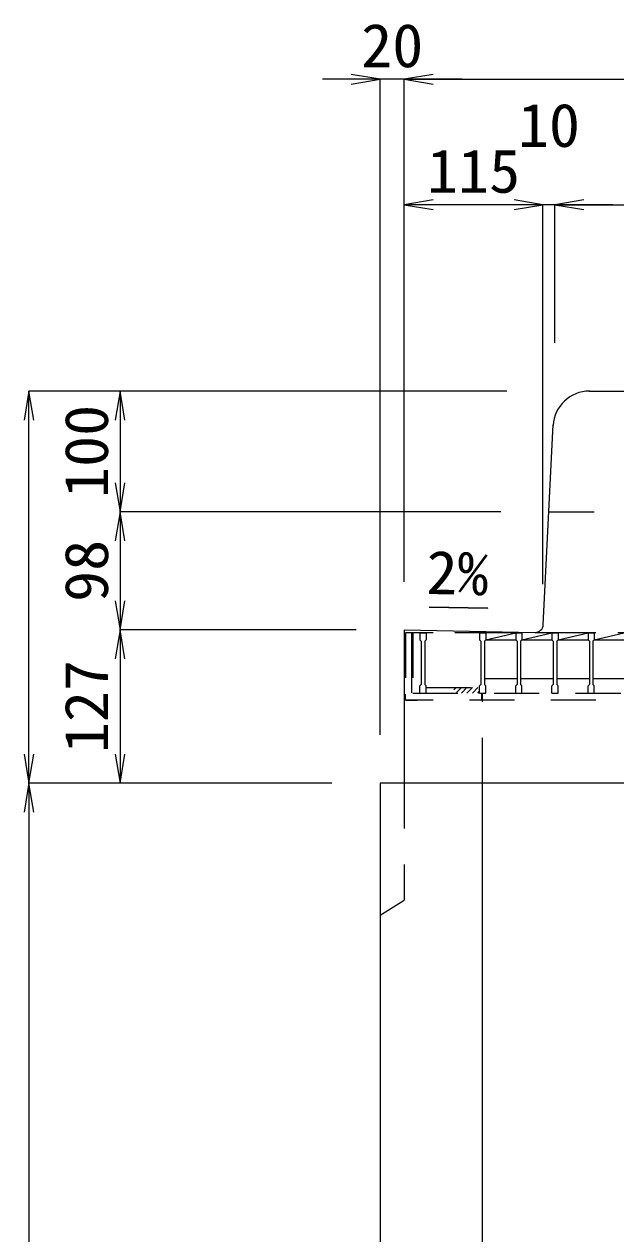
# Model space of a CAD drawing. Units: millimetres at full size; some dimension numbers follow another scale. Extents: x -734 to 58102, y 49499 to 87169.
# Drawn here: x 15779 to 16270, y 60457 to 61459 of the extents above; entities that cross this region are included whole.
import ezdxf
from ezdxf.enums import TextEntityAlignment as Align

# ---------------------------------------------------------------- set-up
doc = ezdxf.new("R2010")
doc.units = ezdxf.units.MM
doc.header["$LTSCALE"] = 50
doc.linetypes.add('DASHED_SPACED', pattern=[12, 6, -6])
doc.linetypes.add('USER1', pattern=[1.35, 0.75, -0.6])
for name, color, linetype, lineweight in [('0_2', 7, 'DASHED_SPACED', 9), ('寸法線', 7, 'Continuous', 13), ('引出線', 4, 'Continuous', 13), ('本体', 2, 'Continuous', 20), ('ｸﾞﾚｰﾁﾝｸﾞ', 7, 'USER1', 9)]:
    doc.layers.add(name, color=color, linetype=linetype, lineweight=lineweight)
doc.styles.add('ＭＳ 明朝', font='')
doc.styles.get('ＭＳ 明朝').set_extended_font_data('MS Mincho')

# ---------------------------------------------------------------- blocks, each defined once
blk = doc.blocks.new('open_arrow')
at = {"color": 0, "linetype": 'Continuous', "lineweight": -2}
blk.add_lwpolyline([(7.5, 1.25), (0, 0), (7.5, -1.25)], dxfattribs=at)

msp = doc.modelspace()

# ---------------------------------------------------------------- hatches: boundary and pattern name
at = {"layer": 'ｸﾞﾚｰﾁﾝｸﾞ'}
h = msp.add_hatch(dxfattribs=at)
h.set_pattern_fill('USER', color=256, style=0, pattern_type=2)
h.set_pattern_definition([(45, (15595.99, 60587.83), (-2.24506, 2.24506), [37.5, -30])])
h.paths.add_polyline_path([(16157, 60904.82), (16139, 60904.82), (16112.5, 60904.82), (16112.5, 60909.32), (16124, 60909.32), (16139, 60909.32), (16157, 60909.32)])

# ---------------------------------------------------------------- linework, layer by layer
at = {"layer": '0_2'}
msp.add_line((16100.5, 60955.12), (16100.5, 60905.12), dxfattribs=at)
at = {"layer": '寸法線'}
for p, q in [((16142.5, 61413.56), (16026.5, 61413.56)), ((16074.5, 60870.14), (16074.5, 61413.56)), ((16094.5, 61413.56), (16524.5, 61413.56)), ((16094.5, 60997.14), (16094.5, 61413.56)), ((16094.5, 60997.14), (16094.5, 61413.56)), ((16209.5, 61309.51), (16094.5, 61309.51)), ((16094.5, 60997.14), (16094.5, 61309.51)), ((16267.5, 61309.51), (16161.5, 61309.51)), ((16209.5, 60995.14), (16209.5, 61309.51)), ((16209.5, 60995.14), (16209.5, 61309.51)), ((16219.5, 61309.51), (16399.5, 61309.51)), ((16219.5, 61195.14), (16219.5, 61309.51)), ((16219.5, 61195.14), (16219.5, 61309.51)), ((15783.14, 60830.12), (15783.14, 61155.12)), ((16179.48, 61155.12), (15783.14, 61155.12)), ((15858.69, 61155.12), (15858.69, 61055.12)), ((16179.48, 61155.12), (15858.69, 61155.12)), ((16174.48, 61055.12), (15858.69, 61055.12)), ((15858.69, 61055.12), (15858.69, 60957.12)), ((16174.48, 61055.12), (15858.69, 61055.12)), ((15858.69, 60957.12), (15858.69, 60830.12)), ((16054.48, 60957.12), (15858.69, 60957.12)), ((16054.48, 60957.12), (15858.69, 60957.12)), ((15783.14, 60830.12), (15783.14, 60330.12)), ((16034.48, 60830.12), (15783.14, 60830.12)), ((16034.48, 60830.12), (15783.14, 60830.12)), ((16034.48, 60830.12), (15858.69, 60830.12))]:
    msp.add_line(p, q, dxfattribs=at)
at = {"layer": '引出線'}
msp.add_lwpolyline([(16163.79, 60975.08), (16115.05, 60976.05), (16163.8, 60975.08)], dxfattribs=at)
at = {"layer": '本体'}
for p, q in [((16247.85, 61155.12), (16371.15, 61155.12)), ((16209.82, 60961.6), (16218.1, 61127.01)), ((16094.5, 60957.12), (16094.5, 60830.12)), ((16094.5, 60957.12), (16202.69, 60954.95)), ((16074.5, 60830.12), (16074.5, 59380.12)), ((16544.5, 60830.12), (16074.5, 60830.12)), ((16159.5, 60400.64), (16159.5, 60830.12))]:
    msp.add_line(p, q, dxfattribs=at)
at = {"layer": '本体', "linetype": 'USER1', "lineweight": 9}
for p, q in [((16214.5, 61055.12), (16404.5, 61055.12)), ((16159.5, 60830.12), (16159.5, 60905.12)), ((16094.51, 60830.12), (16094.51, 60733.11)), ((16074.51, 60720.61), (16094.51, 60733.11))]:
    msp.add_line(p, q, dxfattribs=at)
at = {"layer": '本体'}
for centre, radius, start, end in [((16248.04, 61125.12), 30, 90, 177.13758), ((16202.83, 60961.95), 7, 268.8543, 357.13742)]:
    msp.add_arc(centre, radius, start, end, dxfattribs=at)
at = {"layer": 'ｸﾞﾚｰﾁﾝｸﾞ'}
for p, q in [((16523.5, 60954.82), (16095.5, 60954.82)), ((16095.5, 60954.82), (16095.5, 60898.82)), ((16101.5, 60954.82), (16101.5, 60904.82)), ((16511.5, 60954.82), (16107.5, 60954.82)), ((16107.5, 60954.82), (16112.5, 60954.82)), ((16107.5, 60954.82), (16107.5, 60948.82)), ((16107.5, 60954.82), (16112.5, 60954.82)), ((16107.5, 60954.82), (16107.5, 60948.82)), ((16107.5, 60954.82), (16112.5, 60954.82)), ((16107.5, 60954.82), (16107.5, 60948.82)), ((16107.5, 60948.82), (16108.5, 60947.82)), ((16107.5, 60948.82), (16108.5, 60947.82)), ((16107.5, 60948.82), (16108.5, 60947.82)), ((16108.5, 60947.82), (16108.5, 60911.82)), ((16108.5, 60947.82), (16108.5, 60911.82)), ((16108.5, 60947.82), (16108.5, 60911.82)), ((16112.5, 60948.82), (16111.5, 60947.82)), ((16112.5, 60948.82), (16111.5, 60947.82)), ((16112.5, 60948.82), (16111.5, 60947.82)), ((16111.5, 60947.82), (16111.5, 60911.82)), ((16111.5, 60947.82), (16111.5, 60911.82)), ((16111.5, 60947.82), (16111.5, 60911.82)), ((16112.5, 60954.82), (16112.5, 60948.82)), ((16112.5, 60954.82), (16112.5, 60948.82)), ((16112.5, 60954.82), (16112.5, 60948.82)), ((16157, 60954.82), (16162, 60954.82)), ((16157, 60954.82), (16157, 60948.82)), ((16157, 60954.82), (16162, 60954.82)), ((16157, 60954.82), (16157, 60948.82)), ((16157, 60954.82), (16162, 60954.82)), ((16157, 60954.82), (16157, 60948.82)), ((16157, 60948.82), (16158, 60947.82)), ((16157, 60948.82), (16158, 60947.82)), ((16157, 60948.82), (16158, 60947.82)), ((16158, 60947.82), (16158, 60911.82)), ((16158, 60947.82), (16158, 60911.82)), ((16158, 60947.82), (16158, 60911.82)), ((16162, 60948.82), (16161, 60947.82)), ((16162, 60948.82), (16161, 60947.82)), ((16162, 60948.82), (16161, 60947.82)), ((16161, 60947.82), (16161, 60911.82)), ((16161, 60947.82), (16161, 60911.82)), ((16161, 60947.82), (16161, 60911.82)), ((16162, 60948.82), (16187, 60954.82)), ((16162, 60954.82), (16162, 60948.82)), ((16162, 60954.82), (16162, 60948.82)), ((16162, 60954.82), (16162, 60948.82)), ((16162, 60948.82), (16187, 60948.82)), ((16187, 60954.82), (16192, 60954.82)), ((16187, 60954.82), (16187, 60948.82)), ((16187, 60954.82), (16192, 60954.82)), ((16187, 60954.82), (16187, 60948.82)), ((16187, 60954.82), (16192, 60954.82)), ((16187, 60954.82), (16187, 60948.82)), ((16187, 60948.82), (16188, 60947.82)), ((16187, 60948.82), (16188, 60947.82)), ((16187, 60948.82), (16188, 60947.82)), ((16188, 60947.82), (16188, 60911.82)), ((16188, 60947.82), (16188, 60911.82)), ((16188, 60947.82), (16188, 60911.82)), ((16192, 60948.82), (16191, 60947.82)), ((16192, 60948.82), (16191, 60947.82)), ((16192, 60948.82), (16191, 60947.82)), ((16191, 60947.82), (16191, 60911.82)), ((16191, 60947.82), (16191, 60911.82)), ((16191, 60947.82), (16191, 60911.82)), ((16192, 60948.82), (16217, 60954.82)), ((16192, 60954.82), (16192, 60948.82)), ((16192, 60954.82), (16192, 60948.82)), ((16192, 60954.82), (16192, 60948.82)), ((16192, 60948.82), (16217, 60948.82)), ((16217, 60954.82), (16222, 60954.82)), ((16217, 60954.82), (16217, 60948.82)), ((16217, 60954.82), (16222, 60954.82)), ((16217, 60954.82), (16217, 60948.82)), ((16217, 60954.82), (16222, 60954.82)), ((16217, 60954.82), (16217, 60948.82)), ((16217, 60948.82), (16218, 60947.82)), ((16217, 60948.82), (16218, 60947.82)), ((16217, 60948.82), (16218, 60947.82)), ((16218, 60947.82), (16218, 60911.82)), ((16218, 60947.82), (16218, 60911.82)), ((16218, 60947.82), (16218, 60911.82)), ((16222, 60948.82), (16221, 60947.82)), ((16222, 60948.82), (16221, 60947.82)), ((16222, 60948.82), (16221, 60947.82)), ((16221, 60947.82), (16221, 60911.82)), ((16221, 60947.82), (16221, 60911.82)), ((16221, 60947.82), (16221, 60911.82)), ((16222, 60948.82), (16247, 60954.82)), ((16222, 60954.82), (16222, 60948.82)), ((16222, 60954.82), (16222, 60948.82)), ((16222, 60954.82), (16222, 60948.82)), ((16222, 60948.82), (16247, 60948.82)), ((16247, 60954.82), (16252, 60954.82)), ((16247, 60954.82), (16247, 60948.82)), ((16247, 60954.82), (16252, 60954.82)), ((16247, 60954.82), (16247, 60948.82)), ((16247, 60954.82), (16252, 60954.82)), ((16247, 60954.82), (16247, 60948.82)), ((16247, 60948.82), (16248, 60947.82)), ((16247, 60948.82), (16248, 60947.82)), ((16247, 60948.82), (16248, 60947.82)), ((16248, 60947.82), (16248, 60911.82)), ((16248, 60947.82), (16248, 60911.82)), ((16248, 60947.82), (16248, 60911.82)), ((16252, 60948.82), (16251, 60947.82)), ((16252, 60948.82), (16251, 60947.82)), ((16252, 60948.82), (16251, 60947.82)), ((16251, 60947.82), (16251, 60911.82)), ((16251, 60947.82), (16251, 60911.82)), ((16251, 60947.82), (16251, 60911.82)), ((16252, 60948.82), (16277, 60954.82)), ((16252, 60954.82), (16252, 60948.82)), ((16252, 60954.82), (16252, 60948.82)), ((16252, 60954.82), (16252, 60948.82)), ((16252, 60948.82), (16277, 60948.82)), ((16107.5, 60910.82), (16108.5, 60911.82)), ((16107.5, 60910.82), (16108.5, 60911.82)), ((16107.5, 60910.82), (16108.5, 60911.82)), ((16107.5, 60904.82), (16107.5, 60910.82)), ((16107.5, 60904.82), (16107.5, 60910.82)), ((16107.5, 60904.82), (16107.5, 60910.82)), ((16112.5, 60910.82), (16111.5, 60911.82)), ((16112.5, 60910.82), (16111.5, 60911.82)), ((16112.5, 60910.82), (16111.5, 60911.82)), ((16112.5, 60904.82), (16112.5, 60910.82)), ((16112.5, 60904.82), (16112.5, 60910.82)), ((16112.5, 60904.82), (16112.5, 60910.82)), ((16112.5, 60909.32), (16157, 60909.32)), ((16157, 60910.82), (16158, 60911.82)), ((16157, 60910.82), (16158, 60911.82)), ((16157, 60910.82), (16158, 60911.82)), ((16157, 60904.82), (16157, 60910.82)), ((16157, 60904.82), (16157, 60910.82)), ((16157, 60904.82), (16157, 60910.82)), ((16161, 60916.82), (16188, 60916.82)), ((16162, 60910.82), (16161, 60911.82)), ((16162, 60910.82), (16161, 60911.82)), ((16162, 60910.82), (16161, 60911.82)), ((16162, 60904.82), (16162, 60910.82)), ((16162, 60904.82), (16162, 60910.82)), ((16162, 60904.82), (16162, 60910.82)), ((16187, 60910.82), (16188, 60911.82)), ((16187, 60910.82), (16188, 60911.82)), ((16187, 60910.82), (16188, 60911.82)), ((16187, 60904.82), (16187, 60910.82)), ((16187, 60904.82), (16187, 60910.82)), ((16187, 60904.82), (16187, 60910.82)), ((16191, 60916.82), (16218, 60916.82)), ((16192, 60910.82), (16191, 60911.82)), ((16192, 60910.82), (16191, 60911.82)), ((16192, 60910.82), (16191, 60911.82)), ((16192, 60904.82), (16192, 60910.82)), ((16192, 60904.82), (16192, 60910.82)), ((16192, 60904.82), (16192, 60910.82)), ((16217, 60910.82), (16218, 60911.82)), ((16217, 60910.82), (16218, 60911.82)), ((16217, 60910.82), (16218, 60911.82)), ((16217, 60904.82), (16217, 60910.82)), ((16217, 60904.82), (16217, 60910.82)), ((16217, 60904.82), (16217, 60910.82)), ((16221, 60916.82), (16248, 60916.82)), ((16222, 60910.82), (16221, 60911.82)), ((16222, 60910.82), (16221, 60911.82)), ((16222, 60910.82), (16221, 60911.82)), ((16222, 60904.82), (16222, 60910.82)), ((16222, 60904.82), (16222, 60910.82)), ((16222, 60904.82), (16222, 60910.82)), ((16247, 60910.82), (16248, 60911.82)), ((16247, 60910.82), (16248, 60911.82)), ((16247, 60910.82), (16248, 60911.82)), ((16247, 60904.82), (16247, 60910.82)), ((16247, 60904.82), (16247, 60910.82)), ((16247, 60904.82), (16247, 60910.82)), ((16251, 60916.82), (16278, 60916.82)), ((16252, 60910.82), (16251, 60911.82)), ((16252, 60910.82), (16251, 60911.82)), ((16252, 60910.82), (16251, 60911.82)), ((16252, 60904.82), (16252, 60910.82)), ((16252, 60904.82), (16252, 60910.82)), ((16252, 60904.82), (16252, 60910.82)), ((16095.5, 60898.82), (16095.5, 60903.82)), ((16523.5, 60898.82), (16095.5, 60898.82)), ((16095.5, 60898.82), (16105.5, 60898.82)), ((16101.5, 60904.82), (16517.5, 60904.82)), ((16107.5, 60904.82), (16112.5, 60904.82)), ((16107.5, 60904.82), (16112.5, 60904.82)), ((16107.5, 60904.82), (16112.5, 60904.82)), ((16157, 60904.82), (16162, 60904.82)), ((16157, 60904.82), (16162, 60904.82)), ((16157, 60904.82), (16162, 60904.82)), ((16158.5, 60904.82), (16158.5, 60898.82)), ((16187, 60904.82), (16192, 60904.82)), ((16187, 60904.82), (16192, 60904.82)), ((16187, 60904.82), (16192, 60904.82)), ((16217, 60904.82), (16222, 60904.82)), ((16217, 60904.82), (16222, 60904.82)), ((16217, 60904.82), (16222, 60904.82)), ((16247, 60904.82), (16252, 60904.82)), ((16247, 60904.82), (16252, 60904.82)), ((16247, 60904.82), (16252, 60904.82))]:
    msp.add_line(p, q, dxfattribs=at)

# ---------------------------------------------------------------- block references
at = {"layer": '寸法線', "xscale": 3.2, "yscale": 3.2}
for p, rotation in [((16074.5, 61413.56), 180), ((16209.5, 61309.51), 180), ((16209.5, 61309.51), 180), ((15783.14, 61155.12), 270), ((15858.69, 61155.12), 270), ((15858.69, 61055.12), 90), ((15858.69, 61055.12), 270), ((15858.69, 60957.12), 90), ((15858.69, 60957.12), 270), ((15783.14, 60830.12), 90), ((15858.69, 60830.12), 90), ((15783.14, 60830.12), 270)]:
    msp.add_blockref('open_arrow', p, dxfattribs=dict(at, rotation=rotation))
for p in [(16094.5, 61413.56), (16094.5, 61413.56), (16094.5, 61309.51), (16219.5, 61309.51), (16219.5, 61309.51)]:
    msp.add_blockref('open_arrow', p, dxfattribs=at)
at = {"layer": '引出線', "xscale": 0.0533, "yscale": 0.0533, "rotation": 178.9}
msp.add_blockref('open_arrow', (16163.79, 60975.08), dxfattribs=at)

# ---------------------------------------------------------------- texts
at = {"layer": '寸法線', "style": 'ＭＳ 明朝', "width": 1.05}
for s, p in [('20', (16084.5, 61441.58)), ('10', (16214.5, 61375.51)), ('115', (16152, 61337.53))]:
    msp.add_text(s, height=36.03, dxfattribs=at).set_placement(p, align=Align.MIDDLE_CENTER)
for s, p in [('100', (15830.67, 61105.12)), ('98', (15830.67, 61006.12)), ('127', (15830.67, 60893.62))]:
    msp.add_text(s, height=36.03, rotation=90, dxfattribs=at).set_placement(p, align=Align.MIDDLE_CENTER)
at = {"layer": '引出線', "style": 'ＭＳ 明朝', "width": 1.05}
msp.add_text('2%', height=36.03, rotation=358.854, dxfattribs=at).set_placement((16164.73, 61021.97), align=Align.TOP_RIGHT)

doc.saveas('drawing.dxf')
